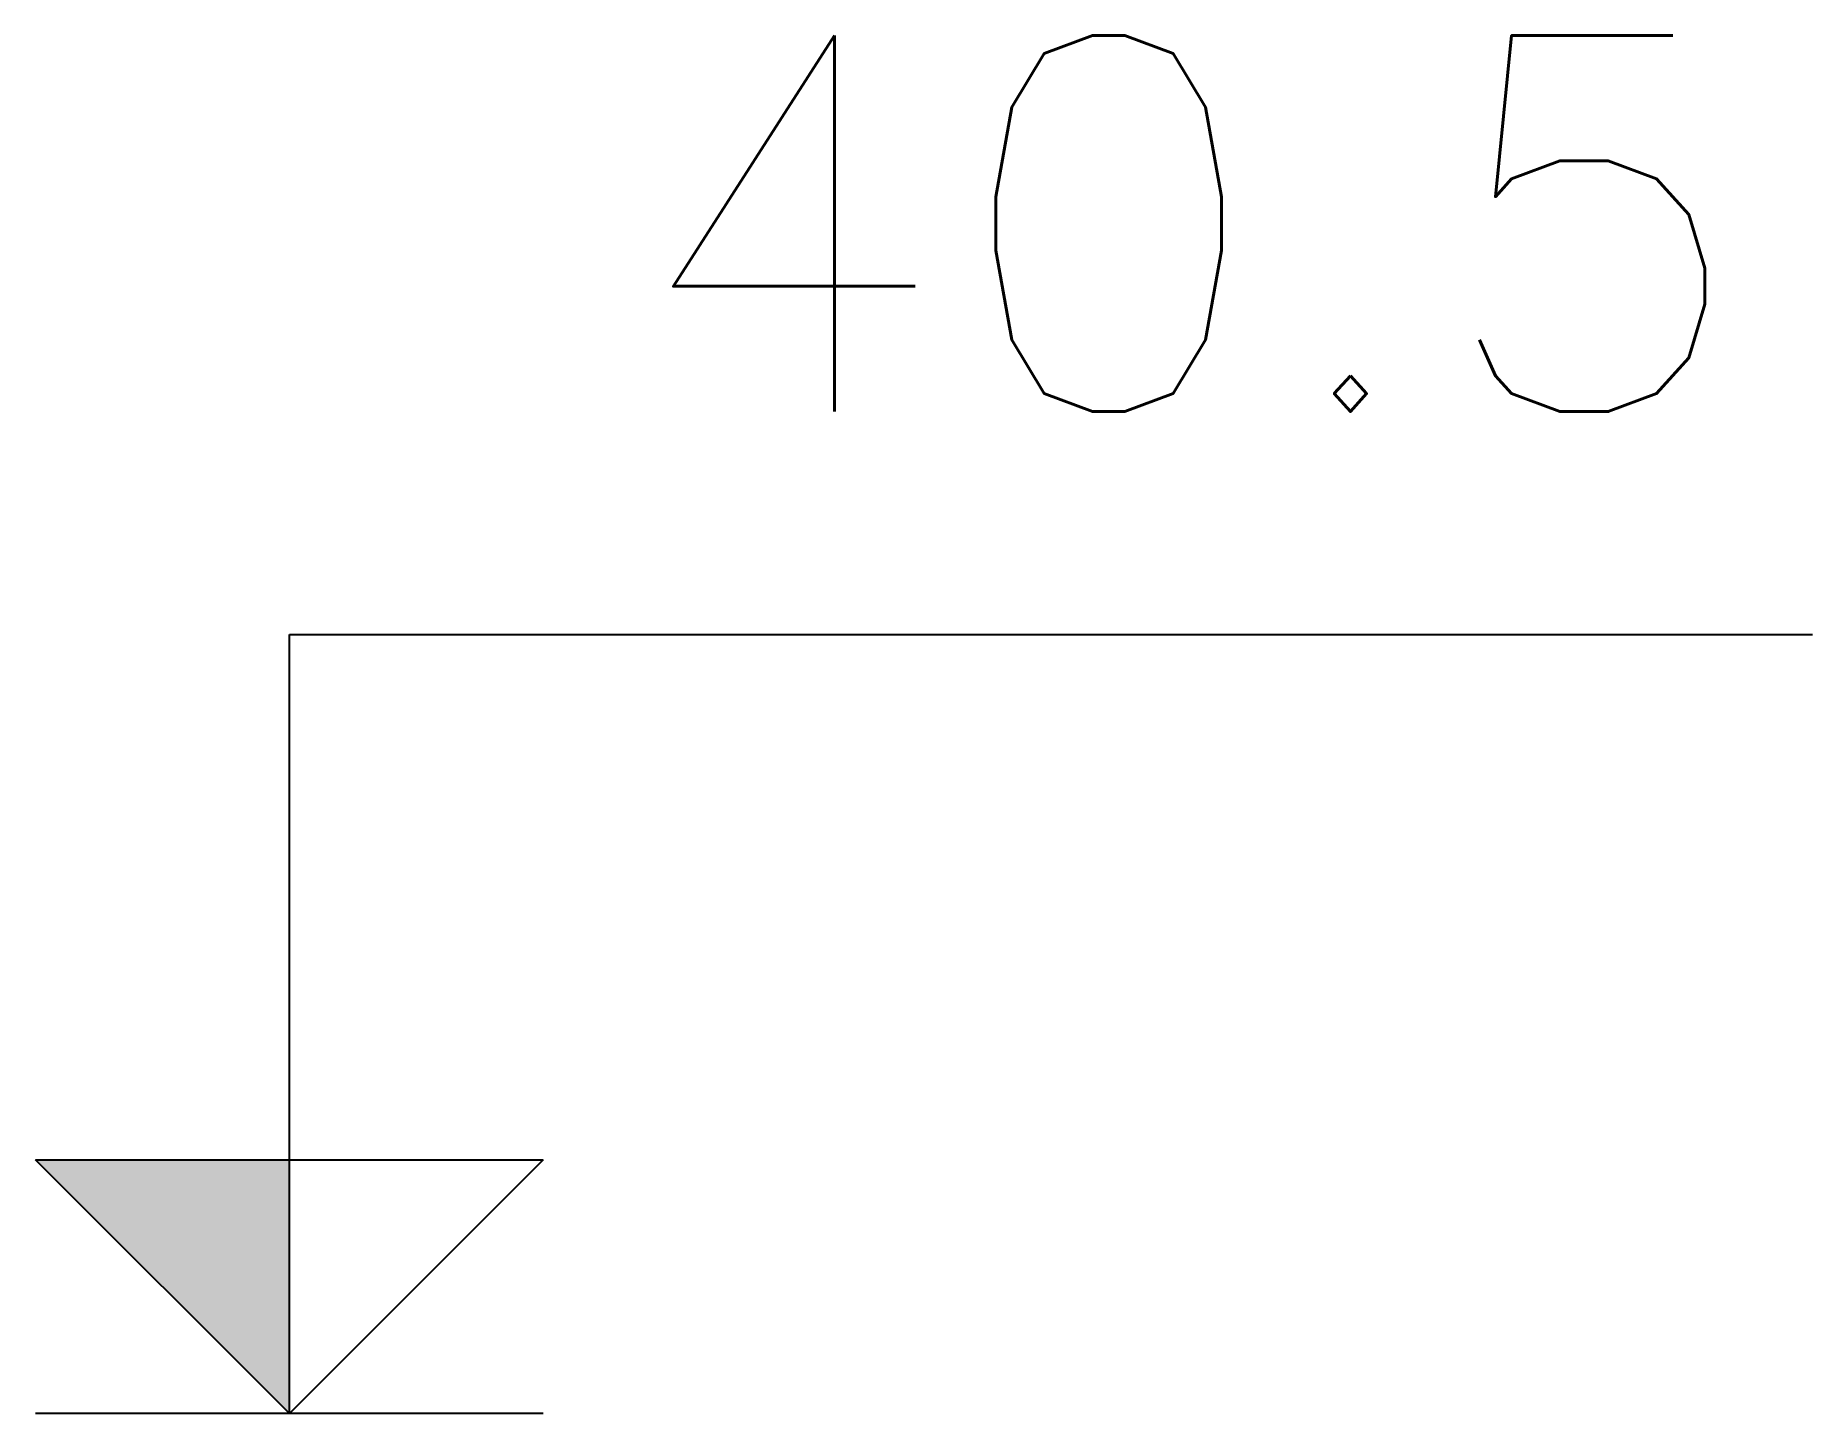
# Model space of a CAD drawing. Header units: metres. Extents: x 324293 to 653279, y 3585589 to 7191434.
# Drawn here: x 653269.14 to 653278.59, y 7191426.81 to 7191434.14 of the extents above.
import ezdxf

# ---------------------------------------------------------------- set-up
doc = ezdxf.new("R2010")
doc.units = ezdxf.units.M
doc.layers.add('1', color=7, linetype='Continuous')
doc.styles.add('ITALICT', font='ROMANS.SHX')

msp = doc.modelspace()

# ---------------------------------------------------------------- linework, layer by layer
at = {"layer": '1', "color": 252}
for p, q in [((653270.49071, 7191426.81171), (653270.49071, 7191430.95498)), ((653270.49071, 7191430.95498), (653278.59071, 7191430.95498)), ((653270.49071, 7191426.81171), (653270.49071, 7191430.95498)), ((653270.49071, 7191430.95498), (653278.59071, 7191430.95498)), ((653270.49071, 7191426.81171), (653270.49071, 7191430.95498)), ((653270.49071, 7191430.95498), (653278.59071, 7191430.95498)), ((653270.49071, 7191426.81171), (653270.49071, 7191430.95498)), ((653270.49071, 7191430.95498), (653278.59071, 7191430.95498)), ((653270.49071, 7191426.81171), (653269.14071, 7191428.16171)), ((653269.14071, 7191428.16171), (653270.49071, 7191428.16171)), ((653270.49071, 7191426.81171), (653269.14071, 7191428.16171)), ((653269.14071, 7191428.16171), (653270.49071, 7191428.16171)), ((653270.49071, 7191426.81171), (653269.14071, 7191428.16171)), ((653269.14071, 7191428.16171), (653270.49071, 7191428.16171)), ((653270.49071, 7191426.81171), (653269.14071, 7191428.16171)), ((653269.14071, 7191428.16171), (653270.49071, 7191428.16171)), ((653270.49071, 7191428.16171), (653271.84071, 7191428.16171)), ((653271.84071, 7191428.16171), (653270.49071, 7191426.81171)), ((653270.49071, 7191428.16171), (653271.84071, 7191428.16171)), ((653271.84071, 7191428.16171), (653270.49071, 7191426.81171)), ((653270.49071, 7191428.16171), (653271.84071, 7191428.16171)), ((653271.84071, 7191428.16171), (653270.49071, 7191426.81171)), ((653270.49071, 7191428.16171), (653271.84071, 7191428.16171)), ((653271.84071, 7191428.16171), (653270.49071, 7191426.81171)), ((653271.84071, 7191426.81171), (653269.14071, 7191426.81171)), ((653271.84071, 7191426.81171), (653269.14071, 7191426.81171))]:
    msp.add_line(p, q, dxfattribs=at)
msp.add_solid([(653270.49071, 7191426.81171), (653269.14071, 7191428.16171), (653270.49071, 7191428.16171)], dxfattribs=at)
msp.add_solid([(653270.49071, 7191426.81171), (653269.14071, 7191428.16171), (653270.49071, 7191428.16171)], dxfattribs=at)
msp.add_solid([(653270.49071, 7191426.81171), (653269.14071, 7191428.16171), (653270.49071, 7191428.16171)], dxfattribs=at)
msp.add_solid([(653270.49071, 7191426.81171), (653269.14071, 7191428.16171), (653270.49071, 7191428.16171)], dxfattribs=at)

# ---------------------------------------------------------------- texts
at = {"color": 1, "linetype": 'Continuous', "style": 'ITALICT'}
msp.add_text('40.5', height=2, dxfattribs=at).set_placement((653272.27623, 7191432.14121))
msp.add_text('40.5', height=2, dxfattribs=at).set_placement((653272.27623, 7191432.14121))

doc.saveas('drawing.dxf')
